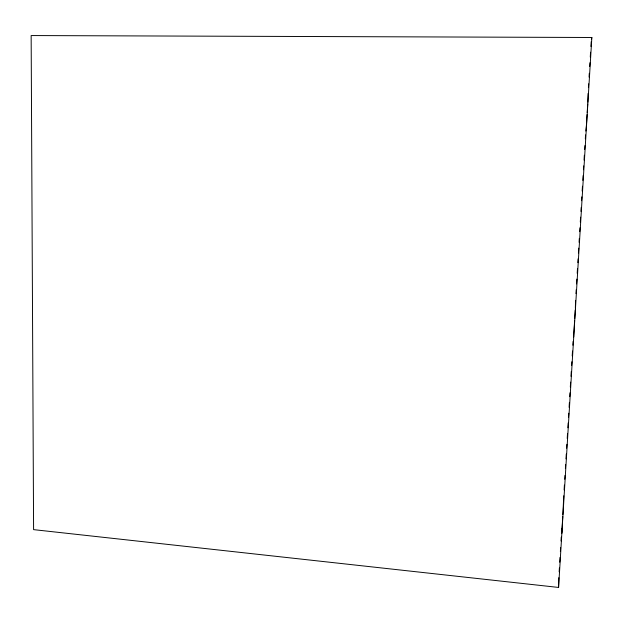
<?xml version="1.0" encoding="UTF-8"?>
<svg xmlns="http://www.w3.org/2000/svg" width="623" height="623" viewBox="0 0 623 623"><rect width="100%" height="100%" fill="white"/><g stroke="black" fill="none" stroke-linecap="round" stroke-linejoin="round"><path stroke-width="0.93" d="M558.582 587.442L591.85 37.489L31.15 35.558L33.595 529.636L558.582 587.442L558.808 577.661M559.158 571.875L559.392 568.012M559.742 562.226L560.03 557.398M560.381 551.612L560.614 547.749M561.019 540.998L561.253 537.143M561.666 530.383L561.782 528.46L561.744 533.413L562.771 516.444M563.753 495.791L562.888 514.559M564.103 489.966L564.399 485.107M564.75 479.282L564.991 475.396M565.396 468.589L565.629 464.703M565.988 458.878L566.276 454.019M566.634 448.194L566.868 444.308M567.218 438.475L567.514 433.624M567.865 427.791L568.16 422.939M568.511 417.106L568.744 413.22M569.095 407.395L569.391 402.536M569.741 396.711L569.975 392.825M570.333 386.992L570.621 382.133M570.98 376.308L571.268 371.448M571.618 365.623L571.859 361.737M572.21 355.904L572.506 351.053M572.856 345.22L573.09 341.334M575.566 300.379L575.364 308.175M575.971 293.612L576.205 289.742M576.555 283.932L576.851 279.096M577.202 273.295L577.498 268.458M577.848 262.649L578.082 258.779M578.432 252.977L578.72 248.141M579.071 242.331L579.304 238.461M579.717 231.694L579.951 227.823M580.301 222.014L580.597 217.178M580.947 211.376L581.181 207.506M581.586 200.731L581.82 196.86M582.17 191.059L582.466 186.222M582.817 180.413L583.105 175.577M583.455 169.775L583.689 165.905M584.047 160.095L584.335 155.259M584.686 149.458L584.919 145.587M585.332 138.812L585.565 134.942M588.073 93.419L587.824 102.164M588.424 87.664L588.649 83.832M589.054 77.127L589.288 73.296M589.693 66.591L589.926 62.759M590.277 57.005L590.565 52.215M590.908 46.468L591.204 41.679M574.616 320.65L573.627 336.981L573.503 334.535M574.725 318.735L575.255 310.09M586.445 125.028L585.799 131.071M586.555 123.12L587.076 114.546M587.193 112.638L587.707 104.064M591.492 39.008L591.85 37.489"/></g></svg>
